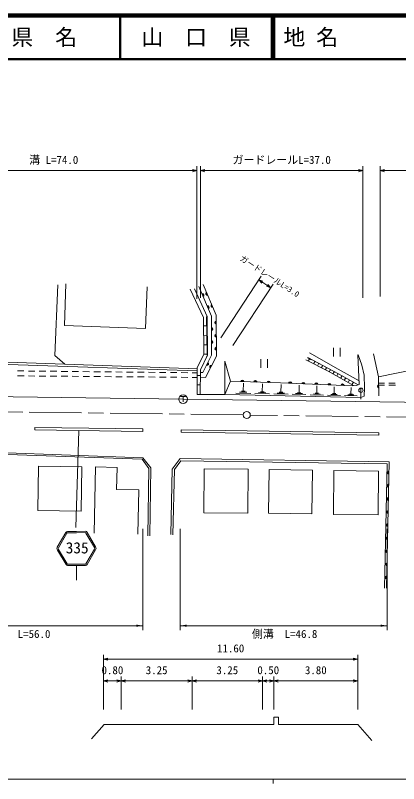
# Model space of a CAD drawing. Units: millimetres, scale not verified. Extents: x 40000 to 680000, y 20000 to 380000.
# Drawn here: x 309028 to 396745, y 204000 to 380000 of the extents above; entities that cross this region are included whole.
import ezdxf
from ezdxf.enums import TextEntityAlignment as Align

# ---------------------------------------------------------------- set-up
doc = ezdxf.new("R2010")
doc.units = ezdxf.units.MM
doc.header["$LTSCALE"] = 1000
doc.linetypes.add('CHAIN', pattern=[18.5, 12, -1.5, 3.5, -1.5])
for name, color, linetype, lineweight in [('M-BGD', 7, 'Continuous', 13), ('M-BGD-EXST', 7, 'Continuous', 13), ('M-BMK', 2, 'CHAIN', 13), ('M-BMK-OTRS', 5, 'Continuous', 13), ('M-BMK-SRVR', 3, 'Continuous', 13), ('M-STR-HTXT', 7, 'Continuous', 13), ('M-STR-STRC', 7, 'Continuous', 13), ('M-STR-STRD', 7, 'Continuous', 13), ('M-TTL', 2, 'Continuous', 140), ('M-TTL-BAND', 7, 'Continuous', 13), ('M-TTL-LINE', 7, 'Continuous', 50)]:
    doc.layers.add(name, color=color, linetype=linetype, lineweight=lineweight)
doc.layers.add('M-TTL-TXT', color=7, linetype='Continuous')
doc.styles.add('ＭＳ ゴシック', font='')
doc.styles.get('ＭＳ ゴシック').set_extended_font_data('MS Gothic')

# ---------------------------------------------------------------- blocks, each defined once
blk = doc.blocks.new('filled_arrow')
at = {"color": 0, "linetype": 'Continuous', "lineweight": -2}
blk.add_solid([(7.5, 1.25), (0, 0), (7.5, -1.25)], dxfattribs=at)

msp = doc.modelspace()

# ---------------------------------------------------------------- linework, layer by layer
at = {"layer": 'M-BGD'}
for p, q in [((320594, 318496), (320242, 308942)), ((352052, 310759), (349048, 317248)), ((350057, 317358), (352914, 311017)), ((352136, 302397), (352052, 310759)), ((352888, 302169), (352800, 310983)), ((352810, 309929), (352925, 309930)), ((352914, 311017), (352998, 302136)), ((352071, 308846), (352821, 308854)), ((352093, 306696), (352843, 306704)), ((352832, 307779), (352945, 307780)), ((352114, 304547), (352864, 304554)), ((352853, 305629), (352965, 305630)), ((352875, 303479), (352986, 303480)), ((381849, 303864), (381849, 301864)), ((383349, 303864), (383349, 301864)), ((350645, 298576), (277384, 301031)), ((277390, 301585), (350680, 299027)), ((350659, 299237), (352136, 302397)), ((352136, 302397), (352886, 302404)), ((352709, 301777), (352829, 301777)), ((352914, 301957), (352914, 302031)), ((365243, 301260), (365243, 299260)), ((366743, 301260), (366743, 299260)), ((375878, 301554), (376760, 301084)), ((376319, 301319), (376131, 300966)), ((390971, 302453), (392145, 297203)), ((392145, 297203), (414316, 301640)), ((350649, 293180), (350659, 299237)), ((377555, 300660), (377366, 300307)), ((377466, 300707), (377643, 300613)), ((378437, 300190), (378249, 299837)), ((378349, 300237), (378525, 300142)), ((379319, 299719), (379131, 299366)), ((379231, 299766), (379408, 299672)), ((380202, 299248), (380013, 298895)), ((380113, 299295), (380290, 299201)), ((309500, 298546), (311000, 298530)), ((312000, 298520), (313500, 298505)), ((314500, 298494), (316000, 298479)), ((317000, 298469), (318500, 298453)), ((319500, 298443), (320999, 298427)), ((321999, 298417), (323499, 298402)), ((324499, 298391), (325999, 298376)), ((326999, 298366), (328499, 298350)), ((329499, 298340), (330999, 298324)), ((331999, 298314), (333499, 298299)), ((334499, 298288), (335999, 298273)), ((336999, 298263), (338499, 298247)), ((339498, 298237), (340998, 298221)), ((341998, 298211), (343498, 298196)), ((344498, 298185), (345998, 298170)), ((346998, 298160), (348498, 298144)), ((349498, 298134), (350643, 298122)), ((350656, 297480), (351392, 297479)), ((381084, 298778), (380896, 298425)), ((380996, 298825), (381172, 298731)), ((381966, 298307), (381778, 297954)), ((381878, 298354), (382055, 298260)), ((382849, 297837), (382661, 297484)), ((382761, 297884), (382937, 297790)), ((311008, 297403), (309508, 297416)), ((313508, 297381), (312008, 297394)), ((316008, 297360), (314508, 297373)), ((318508, 297338), (317008, 297351)), ((321008, 297316), (319508, 297329)), ((323508, 297295), (322008, 297308)), ((326008, 297273), (324508, 297286)), ((328508, 297251), (327008, 297264)), ((331007, 297229), (329508, 297243)), ((333507, 297208), (332007, 297221)), ((336007, 297186), (334507, 297199)), ((338507, 297164), (337007, 297177)), ((341007, 297143), (339507, 297156)), ((343507, 297121), (342007, 297134)), ((346007, 297099), (344507, 297112)), ((348507, 297078), (347007, 297091)), ((350674, 297059), (349507, 297069)), ((361184, 293889), (361225, 295711)), ((383721, 297348), (383524, 297000)), ((383634, 297397), (383808, 297299)), ((384592, 296856), (384395, 296508)), ((384505, 296905), (384679, 296807)), ((385462, 296364), (385266, 296016)), ((385375, 296413), (385550, 296315)), ((386333, 295873), (386137, 295524)), ((386246, 295922), (386420, 295823)), ((392145, 297203), (392201, 292867)), ((392164, 295754), (393476, 295753)), ((394476, 295753), (395976, 295753)), ((350653, 295330), (351360, 295329)), ((365531, 293783), (365571, 295568)), ((369808, 293678), (369847, 295426)), ((373972, 293570), (374010, 295258)), ((378027, 293465), (378063, 295095)), ((381975, 293363), (382010, 294935)), ((385819, 293263), (385853, 294780)), ((393512, 295275), (392170, 295276)), ((396012, 295273), (394512, 295274)), ((350649, 293180), (356954, 293128)), ((350649, 293180), (351327, 293179)), ((356954, 293128), (388104, 292432)), ((362882, 293396), (359466, 293472)), ((362033, 293642), (360325, 293681)), ((361611, 293880), (360757, 293899)), ((367194, 293299), (363847, 293374)), ((366362, 293541), (364689, 293579)), ((365949, 293774), (365112, 293792)), ((371436, 293205), (368159, 293278)), ((370622, 293441), (368983, 293478)), ((370217, 293669), (369398, 293687)), ((375545, 293113), (372380, 293184)), ((374758, 293341), (373176, 293377)), ((374367, 293561), (373576, 293579)), ((379545, 293023), (376490, 293092)), ((378786, 293244), (377258, 293278)), ((378409, 293456), (377645, 293473)), ((383441, 292936), (380492, 293002)), ((382708, 293149), (381233, 293182)), ((382344, 293354), (381606, 293371)), ((387233, 292852), (384388, 292915)), ((386526, 293057), (385104, 293089)), ((386175, 293255), (385464, 293271)), ((278499, 280439), (338033, 278322)), ((278843, 280767), (338192, 278671)), ((339611, 276165), (338033, 278322)), ((340056, 276315), (338192, 278671)), ((327385, 276558), (327072, 261365)), ((327385, 276558), (332292, 276457)), ((394092, 277241), (393507, 248753)), ((394549, 277691), (393983, 248746)), ((339336, 260784), (339611, 276165)), ((339778, 260776), (340056, 276315)), ((337051, 261160), (337259, 271291)), ((329224, 220966), (329224, 233525)), ((329224, 232525), (330224, 232775)), ((329224, 232525), (387373, 232525)), ((329224, 232525), (330224, 232275)), ((387373, 232525), (386373, 232775)), ((387373, 232525), (386373, 232275)), ((387373, 220966), (387373, 233525)), ((329224, 227525), (330224, 227775)), ((329224, 227525), (333258, 227525)), ((329224, 227525), (330224, 227275)), ((333258, 227525), (332258, 227775)), ((333258, 227525), (332258, 227275)), ((333258, 220966), (333258, 228525)), ((333258, 227525), (334258, 227775)), ((333258, 227525), (349465, 227525)), ((333258, 227525), (334258, 227275)), ((349465, 227525), (348465, 227775)), ((349465, 227525), (348465, 227275)), ((349465, 220966), (349465, 228525)), ((349465, 227525), (350465, 227775)), ((349465, 227525), (365601, 227525)), ((349465, 227525), (350465, 227275)), ((365601, 227525), (364601, 227775)), ((365601, 227525), (364601, 227275)), ((365601, 220966), (365601, 228525)), ((365601, 227525), (366601, 227775)), ((365601, 227525), (368213, 227525)), ((365601, 227525), (366601, 227275)), ((368213, 227525), (367213, 227775)), ((368213, 227525), (367213, 227275)), ((368213, 220966), (368213, 228525)), ((368213, 227525), (369213, 227775)), ((368213, 227525), (387373, 227525)), ((368213, 227525), (369213, 227275)), ((387373, 227525), (386373, 227775)), ((387373, 227525), (386373, 227275))]:
    msp.add_line(p, q, dxfattribs=at)
for points in [[(320318, 300087), (318066, 302075), (318759, 318295)], [(320242, 308942), (338826, 308257), (339178, 317811)], [(351402, 298160), (351912, 298155), (353944, 302165), (353903, 311117), (351052, 317915)], [(352046, 318332), (354980, 311336), (355023, 301910), (352571, 297071), (351386, 297082)], [(352998, 302136), (351411, 298766), (351327, 293175)], [(375474, 301060), (380656, 298523), (386450, 295177)], [(387500, 295336), (383018, 297868), (375928, 301648)], [(376345, 302684), (382932, 298930), (387678, 296287)], [(387523, 302226), (387383, 302221), (387722, 295409), (387054, 295190), (386127, 295169)], [(388104, 292432), (388860, 292772), (388964, 294705), (388821, 297551), (388290, 299850), (387523, 302226)], [(386127, 295169), (369708, 295832), (358278, 296208)], [(394549, 277691), (346768, 278486), (344948, 276068), (344601, 261053)], [(337259, 271291), (332175, 271408), (332292, 276457)], [(394092, 277241), (346862, 277977), (345456, 275936), (345086, 261021)], [(326416, 214244), (329356, 217557), (368213, 217557), (368213, 219239), (369276, 219239), (369276, 217557), (387373, 217557), (390610, 213898)]]:
    msp.add_lwpolyline(points, dxfattribs=at)
for points in [[(356981, 300805), (356954, 293128), (358278, 296208)], [(314296, 276693), (324254, 276537), (324095, 266421), (314137, 266578)], [(352212, 276113), (362284, 276038), (362210, 265994), (352137, 266069)], [(367132, 275981), (377000, 275828), (376845, 265815), (366977, 265968)], [(381908, 275716), (392163, 275616), (392066, 265589), (381811, 265689)]]:
    msp.add_lwpolyline(points, close=True, dxfattribs=at)
for centre, radius, start, end in [((351848, 315878), 354, 301.55014, 103.95532), ((351848, 315878), 283, 303.77418, 101.73128), ((351848, 315878), 212, 307.52051, 97.98496), ((351848, 315878), 142, 315.23224, 90.27323), ((351848, 315878), 100, 325.5499, 79.95556), ((352983, 316238), 354, 121.55014, 283.95532), ((352983, 316238), 283, 123.77418, 281.73128), ((352983, 316238), 212, 127.52051, 277.98496), ((352983, 316238), 142, 135.23224, 270.27323), ((352983, 316238), 100, 145.5499, 259.95556), ((353008, 313112), 354, 301.55014, 103.95532), ((353008, 313112), 283, 303.77418, 101.73128), ((353008, 313112), 212, 307.52051, 97.98496), ((354143, 313472), 354, 121.55014, 283.95532), ((354143, 313472), 283, 123.77418, 281.73128), ((354143, 313472), 212, 127.52051, 277.98496), ((354143, 313472), 142, 135.23224, 270.27323), ((354143, 313472), 100, 145.5499, 259.95556), ((353008, 313112), 142, 315.23224, 90.27323), ((353008, 313112), 100, 325.5499, 79.95556), ((355042, 309623), 354, 99.05876, 261.46394), ((355042, 309623), 283, 101.2828, 259.2399), ((355042, 309623), 212, 105.02913, 255.49358), ((353863, 308141), 354, 279.05876, 81.46394), ((353863, 308141), 283, 281.2828, 79.2399), ((353863, 308141), 212, 285.02913, 75.49358), ((353863, 308141), 142, 292.74086, 67.78185), ((353863, 308141), 100, 303.05852, 57.46418), ((355042, 309623), 142, 112.74086, 247.78185), ((355042, 309623), 100, 123.05852, 237.46418), ((355056, 306623), 354, 99.05876, 261.46394), ((355056, 306623), 283, 101.2828, 259.2399), ((355056, 306623), 212, 105.02913, 255.49358), ((355056, 306623), 142, 112.74086, 247.78185), ((355056, 306623), 100, 123.05852, 237.46418), ((353876, 305141), 354, 279.05876, 81.46394), ((353876, 305141), 283, 281.2828, 79.2399), ((353876, 305141), 212, 285.02913, 75.49358), ((353876, 305141), 142, 292.74086, 67.78185), ((353876, 305141), 100, 303.05852, 57.46418), ((355069, 303623), 354, 99.05876, 261.46394), ((355069, 303623), 283, 101.2828, 259.2399), ((355069, 303623), 212, 105.02913, 255.49358), ((355069, 303623), 142, 112.74086, 247.78185), ((355069, 303623), 100, 123.05852, 237.46418), ((352880, 300184), 354, 251.92768, 54.33286), ((352880, 300184), 283, 254.15172, 52.10882), ((352880, 300184), 212, 257.89804, 48.36249), ((352880, 300184), 142, 265.60977, 40.65076), ((352880, 300184), 100, 275.92744, 30.3331), ((353846, 299466), 354, 71.92768, 234.33286), ((353846, 299466), 283, 74.15172, 232.10882), ((353846, 299466), 212, 77.89804, 228.36249), ((353846, 299466), 142, 85.60977, 220.65076), ((353846, 299466), 100, 95.92744, 210.3331), ((360993, 296065), 354, 6.91109, 169.31626), ((360993, 296065), 283, 9.13512, 167.09223), ((360993, 296065), 212, 12.88145, 163.3459), ((360993, 296065), 142, 20.59318, 155.63417), ((360993, 296065), 100, 30.91084, 145.31651), ((363991, 295966), 354, 6.91109, 169.31626), ((363991, 295966), 283, 9.13512, 167.09223), ((363991, 295966), 212, 12.88145, 163.3459), ((363991, 295966), 142, 20.59318, 155.63417), ((363991, 295966), 100, 30.91084, 145.31651), ((366990, 295867), 354, 6.91109, 169.31626), ((366990, 295867), 283, 9.13512, 167.09223), ((366990, 295867), 212, 12.88145, 163.3459), ((366990, 295867), 142, 20.59318, 155.63417), ((366990, 295867), 100, 30.91084, 145.31651), ((371920, 295688), 354, 6.48697, 168.89215), ((371920, 295688), 283, 8.71101, 166.66811), ((371920, 295688), 212, 12.45733, 162.92178), ((371920, 295688), 142, 20.16906, 155.21005), ((371920, 295688), 100, 30.48672, 144.89239), ((374918, 295567), 354, 6.48697, 168.89215), ((374918, 295567), 283, 8.71101, 166.66811), ((374918, 295567), 212, 12.45733, 162.92178), ((374918, 295567), 142, 20.16906, 155.21005), ((377915, 295447), 354, 6.48697, 168.89215), ((377915, 295447), 283, 8.71101, 166.66811), ((380913, 295326), 354, 6.48697, 168.89215), ((374918, 295567), 100, 30.48672, 144.89239), ((377915, 295447), 212, 12.45733, 162.92178), ((377915, 295447), 142, 20.16906, 155.21005), ((377915, 295447), 100, 30.48672, 144.89239), ((380913, 295326), 283, 8.71101, 166.66811), ((380913, 295326), 212, 12.45733, 162.92178), ((380913, 295326), 142, 20.16906, 155.21005), ((380913, 295326), 100, 30.48672, 144.89239), ((383910, 295205), 354, 6.48697, 168.89215), ((383910, 295205), 283, 8.71101, 166.66811), ((383910, 295205), 212, 12.45733, 162.92178), ((383910, 295205), 142, 20.16906, 155.21005), ((383910, 295205), 100, 30.48672, 144.89239), ((392227, 295036), 354, 99.53193, 261.93711), ((392227, 295036), 283, 101.75597, 259.71307), ((392227, 295036), 212, 105.5023, 255.96675), ((392227, 295036), 142, 113.21403, 248.25502), ((392227, 295036), 100, 123.53169, 237.93735), ((394555, 275215), 354, 97.6764, 260.08158), ((394555, 275215), 283, 99.90044, 257.85754), ((394555, 275215), 212, 103.64677, 254.11121), ((394555, 275215), 142, 111.35849, 246.39948), ((394555, 275215), 100, 121.67616, 236.08182), ((394496, 272216), 354, 97.6764, 260.08158), ((394496, 272216), 283, 99.90044, 257.85754), ((394496, 272216), 212, 103.64677, 254.11121), ((394496, 272216), 142, 111.35849, 246.39948), ((394496, 272216), 100, 121.67616, 236.08182), ((394438, 269216), 354, 97.6764, 260.08158), ((394438, 269216), 283, 99.90044, 257.85754), ((394438, 269216), 212, 103.64677, 254.11121), ((394438, 269216), 142, 111.35849, 246.39948), ((394438, 269216), 100, 121.67616, 236.08182), ((394379, 266217), 354, 97.6764, 260.08158), ((394379, 266217), 283, 99.90044, 257.85754), ((394379, 266217), 212, 103.64677, 254.11121), ((394379, 266217), 142, 111.35849, 246.39948), ((394379, 266217), 100, 121.67616, 236.08182), ((394320, 263217), 354, 97.6764, 260.08158), ((394320, 263217), 283, 99.90044, 257.85754), ((394320, 263217), 212, 103.64677, 254.11121), ((394320, 263217), 142, 111.35849, 246.39948), ((394320, 263217), 100, 121.67616, 236.08182), ((394262, 260218), 354, 97.6764, 260.08158), ((394262, 260218), 283, 99.90044, 257.85754), ((394262, 260218), 212, 103.64677, 254.11121), ((394262, 260218), 142, 111.35849, 246.39948), ((394262, 260218), 100, 121.67616, 236.08182), ((394203, 257219), 354, 97.6764, 260.08158), ((394203, 257219), 283, 99.90044, 257.85754), ((394203, 257219), 212, 103.64677, 254.11121), ((394203, 257219), 142, 111.35849, 246.39948), ((394203, 257219), 100, 121.67616, 236.08182), ((394144, 254219), 354, 97.6764, 260.08158), ((394144, 254219), 283, 99.90044, 257.85754), ((394144, 254219), 212, 103.64677, 254.11121), ((394144, 254219), 142, 111.35849, 246.39948), ((394144, 254219), 100, 121.67616, 236.08182), ((394086, 251220), 354, 97.6764, 260.08158), ((394086, 251220), 283, 99.90044, 257.85754), ((394086, 251220), 212, 103.64677, 254.11121), ((394086, 251220), 142, 111.35849, 246.39948), ((394086, 251220), 100, 121.67616, 236.08182)]:
    msp.add_arc(centre, radius, start, end, dxfattribs=at)
at = {"layer": 'M-BGD-EXST'}
for p, q in [((346858, 292689), (347958, 292689)), ((347408, 292689), (347408, 291439))]:
    msp.add_line(p, q, dxfattribs=at)
msp.add_circle((347408, 292089), 1000, dxfattribs=at)
at = {"layer": 'M-BMK'}
for p, q in [((361194, 288464), (262463, 289770)), ((461477, 287117), (362794, 288443))]:
    msp.add_line(p, q, dxfattribs=at)
at = {"layer": 'M-BMK-OTRS'}
msp.add_lwpolyline([(61704, 295953), (252852, 293355), (347408, 292089), (476913, 290347), (503028, 289942), (518575, 289918), (533850, 290000), (551326, 290968), (562116, 292025)], dxfattribs=at)
at = {"layer": 'M-BMK-SRVR'}
msp.add_circle((361994, 288454), 800, dxfattribs=at)
at = {"layer": 'M-STR-HTXT'}
for p, q in [((350542, 315031), (350542, 345426)), ((351424, 315277), (351424, 345426)), ((388552, 315277), (388552, 345426)), ((392536, 315609), (392536, 345426)), ((277573, 344426), (350542, 344426)), ((350542, 344426), (349542, 344676)), ((350542, 344426), (349542, 344176)), ((351424, 344426), (352424, 344676)), ((351424, 344426), (388552, 344426)), ((351424, 344426), (352424, 344176)), ((388552, 344426), (387552, 344676)), ((388552, 344426), (387552, 344176)), ((392536, 344426), (393536, 344676)), ((392536, 344426), (428632, 344426)), ((392536, 344426), (393536, 344176)), ((356066, 306144), (365275, 320256)), ((364728, 319419), (367496, 317613)), ((364728, 319419), (365429, 318663)), ((364728, 319419), (365702, 319082)), ((358833, 304338), (368042, 318450)), ((367496, 317613), (366522, 317950)), ((367496, 317613), (366795, 318369)), ((338192, 262334), (338192, 239183)), ((346768, 262334), (346768, 239183)), ((394100, 262341), (394100, 239190)), ((280921, 240183), (338192, 240183)), ((346768, 240183), (394100, 240183))]:
    msp.add_line(p, q, dxfattribs=at)
at = {"layer": 'M-STR-STRC'}
for p, q in [((388123, 294610), (388123, 292110)), ((322830, 262696), (323518, 284909)), ((320560, 261532), (318629, 258190)), ((320820, 261382), (318889, 258040)), ((325177, 261400), (327136, 258074)), ((325436, 261552), (327394, 258226)), ((318638, 257502), (320618, 254195)), ((318895, 257656), (320875, 254349)), ((327132, 257690), (325180, 254367)), ((327391, 257538), (325439, 254215)), ((323030, 253960), (323030, 250574))]:
    msp.add_line(p, q, dxfattribs=at)
for points in [[(325061, 261802), (322997, 261785), (320933, 261785)], [(325028, 261502), (322999, 261485), (320968, 261485)], [(325063, 253976), (323030, 253960), (320995, 253960)], [(325023, 254276), (323028, 254260), (321032, 254260)]]:
    msp.add_lwpolyline(points, dxfattribs=at)
msp.add_circle((388123, 294110), 500, dxfattribs=at)
for centre, radius, start, end in [((320950, 261359), 427, 92.29572, 156.02366), ((320990, 261295), 191, 96.53703, 152.95737), ((325008, 261312), 191, 27.51575, 83.93609), ((325047, 261376), 427, 24.44946, 88.1774), ((319256, 257854), 711, 151.80974, 209.66878), ((319256, 257854), 412, 151.80974, 209.66878), ((326770, 257885), 412, 330.80435, 28.66338), ((326770, 257885), 711, 330.80435, 28.66338), ((321108, 254561), 612, 216.76349, 259.34701), ((321044, 254463), 203, 214.0004, 273.155), ((325011, 254479), 203, 267.31812, 326.47272), ((324945, 254577), 612, 281.12611, 323.70964)]:
    msp.add_arc(centre, radius, start, end, dxfattribs=at)
at = {"layer": 'M-STR-STRD'}
for points in [[(313466, 285606), (338175, 285253), (338167, 284700), (313458, 285053)], [(347006, 285075), (392195, 284393), (392187, 283860), (346998, 284542)]]:
    msp.add_lwpolyline(points, close=True, dxfattribs=at)
at = {"layer": 'M-TTL'}
msp.add_line((680000, 380000), (40000, 380000), dxfattribs=at)
at = {"layer": 'M-TTL-BAND'}
for p, q in [((40000, 205000), (579000, 205000)), ((368000, 205000), (368000, 204000))]:
    msp.add_line(p, q, dxfattribs=at)
at = {"layer": 'M-TTL-LINE'}
for p, q in [((333000, 380000), (333000, 370000)), ((367750, 380000), (367750, 370000)), ((368250, 380000), (368250, 370000)), ((40000, 370000), (680000, 370000))]:
    msp.add_line(p, q, dxfattribs=at)

# ---------------------------------------------------------------- block references
at = {"layer": 'M-STR-HTXT', "xscale": 200, "yscale": 200, "rotation": 180}
for p in [(338192, 240183), (394100, 240183)]:
    msp.add_blockref('filled_arrow', p, dxfattribs=at)
at = {"layer": 'M-STR-HTXT', "xscale": 200, "yscale": 200}
msp.add_blockref('filled_arrow', (346768, 240183), dxfattribs=at)

# ---------------------------------------------------------------- texts
at = {"layer": 'M-BGD', "style": 'ＭＳ ゴシック'}
for s, p in [('11.60', (358298, 233525)), ('0.80', (331241, 228525)), ('3.25', (341361, 228525)), ('3.25', (357533, 228525)), ('0.50', (366907, 228525)), ('3.80', (377793, 228525))]:
    msp.add_text(s, height=1833, dxfattribs=at).set_placement(p, align=Align.BOTTOM_CENTER)
at = {"layer": 'M-STR-HTXT', "style": 'ＭＳ ゴシック'}
for s, p in [('側\u3000\u3000溝 L=74.0', (314058, 345426)), ('ガードレールL=37.0', (369988, 345426)), ('側溝  L=56.0', (309556, 236825)), ('側溝  L=46.8', (370659, 236825))]:
    msp.add_text(s, height=1833, dxfattribs=at).set_placement(p, align=Align.BOTTOM_CENTER)
msp.add_text('ガードレールL=3.0', height=1320, rotation=326.874, dxfattribs=at).set_placement((366659, 319353), align=Align.BOTTOM_CENTER)
at = {"layer": 'M-STR-STRC', "style": 'ＭＳ ゴシック'}
msp.add_text('335', height=2566, dxfattribs=at).set_placement((320550, 255975), align=Align.BOTTOM_LEFT)
at = {"layer": 'M-TTL-TXT', "style": 'ＭＳ ゴシック'}
for s, p in [('県\u3000名', (315625, 375000)), ('山\u3000口\u3000県', (350375, 375000))]:
    msp.add_text(s, height=3666, dxfattribs=at).set_placement(p, align=Align.MIDDLE_CENTER)
msp.add_text('地 名', height=3666, dxfattribs=at).set_placement((370380, 375000), align=Align.MIDDLE_LEFT)

doc.saveas('drawing.dxf')
